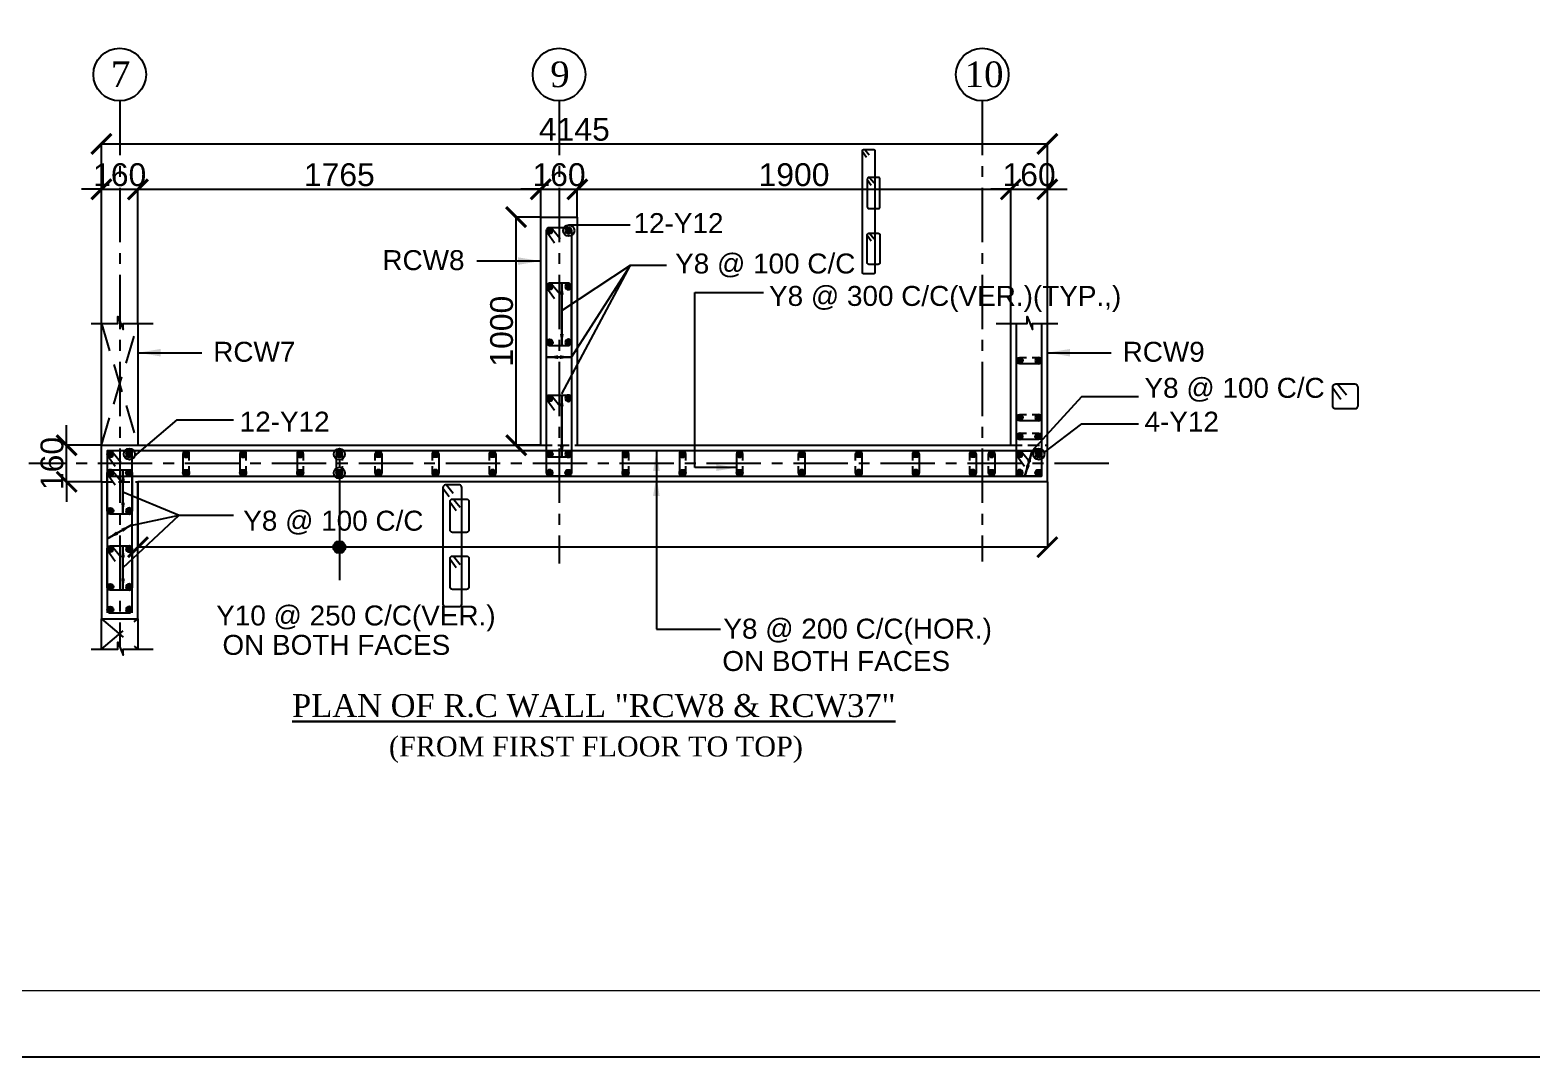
# Model space of a CAD drawing. Header units: inches. Extents: x 200139 to 352388, y -289304 to -188971.
# Drawn here: x 254036 to 280362, y -289304 to -271302 of the extents above; entities that cross this region are included whole.
import ezdxf
from ezdxf.enums import TextEntityAlignment as Align

# ---------------------------------------------------------------- set-up
doc = ezdxf.new("R2010")
doc.units = ezdxf.units.IN
doc.header["$MEASUREMENT"] = 0
doc.linetypes.add('CENTER', pattern=[50.8, 31.75, -6.35, 6.35, -6.35])
doc.linetypes.add('Hidden', pattern=[3, 2, -1])
for name, color, linetype in [('1', 8, 'Continuous'), ('160 WALL OPEING', 1, 'Continuous'), ('5', 2, 'Continuous'), ('ARROW', 5, 'Continuous'), ('DIM', 251, 'Continuous'), ('GIRD CIR', 1, 'Continuous'), ('GIRD TEXT', 4, 'Continuous'), ('GRID', 8, 'CENTER'), ('LINKS', 3, 'Continuous'), ('OPENING', 1, 'Continuous'), ('SHEAR WALL', 6, 'Continuous'), ('STRRIUPS', 6, 'Continuous'), ('Ttxt', 3, 'Continuous')]:
    doc.layers.add(name, color=color, linetype=linetype)
for name, color, linetype, lineweight in [('JKEC COLHAT', 2, 'Continuous', 20), ('Tex', 3, 'Continuous', 13), ('text', 4, 'Continuous', 30)]:
    doc.layers.add(name, color=color, linetype=linetype, lineweight=lineweight)
doc.styles.add('Arial', font='arial.ttf', dxfattribs={"height": 400})
doc.styles.add('T200', font='sanss___.ttf', dxfattribs={"height": 250})
doc.styles.add('T400', font='romantic.ttf')
doc.dimstyles.new('SCALE-25', dxfattribs={"dimtxt": 400, "dimasz": 350, "dimexe": 0, "dimexo": 0, "dimgap": 50, "dimtad": 1, "dimdec": 0, "dimlfac": 0.25, "dimzin": 0, "dimdsep": 46, "dimtxsty": 'Arial', "dimblk": 'ARCHTICK', "dimcen": 0, "dimclrd": 5, "dimclre": 8, "dimclrt": 1, "dimadec": 0, "dimazin": 0, "dimtfac": 1, "dimtdec": 0, "dimtix": 1, "dimtmove": 2, "dimatfit": 3, "dimfxl": 0, "dimtolj": 1, "dimtzin": 0, "dimlwd": -1, "dimarcsym": 0})
doc.dimstyles.new('T200', dxfattribs={"dimtxt": 300, "dimasz": 150, "dimexe": 0, "dimexo": 0, "dimgap": 5, "dimtad": 1, "dimdec": 0, "dimrnd": 5, "dimzin": 0, "dimdsep": 46, "dimtxsty": 'T200', "dimblk": 'ARCHTICK', "dimcen": 300, "dimclrd": 5, "dimclre": 252, "dimclrt": 1, "dimadec": 0, "dimazin": 0, "dimtfac": 50, "dimtdec": 0, "dimtofl": 0, "dimtmove": 2, "dimatfit": 3, "dimfxl": 1, "dimtolj": 1, "dimtzin": 0, "dimarcsym": 2})

# ---------------------------------------------------------------- blocks, each defined once
blk = doc.blocks.new('R1')
at = {"layer": '5'}
h = blk.add_hatch(color=256, dxfattribs=at)
edge = h.paths.add_edge_path()
edge.add_arc((0, 0), 69.6, 0, 360)
at = {"layer": '5', "color": 6}
blk.add_circle((0, 0), 69.6, dxfattribs=at)
blk = doc.blocks.new('A$C2AA016E5')
at = {"layer": 'STRRIUPS', "ltscale": 0.2}
for p, q in [((0, 0), (158, -194)), ((-81, -72), (61, -268)), ((168, -329), (324, -520)), ((85, -399), (227, -595)), ((85, -1734), (227, -1930)), ((166, -1662), (324, -1856))]:
    blk.add_line(p, q, dxfattribs=at)
for points in [[(-26, -2840), (304, -2840, 0.414214), (359, -2785), (359, -55, 0.414214), (304, 0), (-26, 0, 0.414214), (-81, -55), (-81, -2785, 0.414214)], [(140, -329), (470, -329, -0.414214), (525, -384), (525, -1052, -0.414214), (470, -1107), (140, -1107, -0.414214), (85, -1052), (85, -384, -0.414214)], [(140, -1662), (470, -1662, -0.414214), (525, -1717), (525, -2385, -0.414214), (470, -2440), (140, -2440, -0.414214), (85, -2385), (85, -1717, -0.414214)]]:
    blk.add_lwpolyline(points, format="xyb", close=True, dxfattribs=at)
blk = doc.blocks.new('_ARCHTICK')
at = {"color": 0, "linetype": 'ByBlock', "const_width": 0.15}
blk.add_lwpolyline([(-0.5, -0.5), (0.5, 0.5)], dxfattribs=at)
blk = doc.blocks.new('*D250')
at = {"layer": 'Defpoints', "color": 0}
for p in [(254677, -278581), (255287, -278581, 15), (255287, -279221, 15)]:
    blk.add_point(p, dxfattribs=at)
at = {"layer": 'DIM', "color": 5}
for p, q in [((254677, -278581), (254677, -278231)), ((254677, -279221), (254677, -278581)), ((254677, -279221), (254677, -279571))]:
    blk.add_line(p, q, dxfattribs=at)
at = {"layer": 'DIM', "color": 8, "lineweight": -2}
for p, q in [((255287, -278581), (254677, -278581)), ((255287, -279221), (254677, -279221))]:
    blk.add_line(p, q, dxfattribs=at)
at = {"layer": 'DIM', "color": 5, "xscale": 350, "yscale": 350, "zscale": 350}
for p, rotation in [((254677, -278581), 270), ((254677, -279221), 90)]:
    blk.add_blockref('_ARCHTICK', p, dxfattribs=dict(at, rotation=rotation))
at = {"layer": 'DIM', "color": 1, "insert": (254422, -278901), "char_height": 400, "attachment_point": 5, "rotation": 90, "style": 'Arial'}
blk.add_mtext('\\A1;160', dxfattribs=at)
blk = doc.blocks.new('ARCHTICK')
at = {"color": 0, "const_width": 0.15}
blk.add_lwpolyline([(-0.5, -0.5), (0.5, 0.5)], dxfattribs=at)
blk = doc.blocks.new('*D251')
at = {"layer": 'Defpoints', "color": 0}
for p in [(255927, -274094), (255287, -276448, 15), (255927, -276448, 15)]:
    blk.add_point(p, dxfattribs=at)
at = {"layer": 'DIM', "color": 5}
for p, q in [((255287, -274094), (254937, -274094)), ((255287, -274094), (255927, -274094)), ((255927, -274094), (256277, -274094))]:
    blk.add_line(p, q, dxfattribs=at)
at = {"layer": 'DIM', "color": 8, "lineweight": -2}
for p, q in [((255287, -276448), (255287, -274094)), ((255927, -276448), (255927, -274094))]:
    blk.add_line(p, q, dxfattribs=at)
at = {"layer": 'DIM', "color": 5, "xscale": 350, "yscale": 350, "zscale": 350}
blk.add_blockref('_ARCHTICK', (255287, -274094), dxfattribs=at)
at = {"layer": 'DIM', "color": 5, "xscale": 350, "yscale": 350, "zscale": 350, "rotation": 180}
blk.add_blockref('_ARCHTICK', (255927, -274094), dxfattribs=at)
at = {"layer": 'DIM', "color": 1, "insert": (255607, -273840), "char_height": 400, "attachment_point": 5, "style": 'Arial'}
blk.add_mtext('\\A1;160', dxfattribs=at)
blk = doc.blocks.new('*D252')
at = {"layer": 'Defpoints', "color": 0}
for p in [(262988, -274094), (262988, -274581, 15), (255927, -276448, 15)]:
    blk.add_point(p, dxfattribs=at)
at = {"layer": 'DIM', "color": 8, "lineweight": -2}
for p, q in [((255927, -276448), (255927, -274094)), ((262988, -274581), (262988, -274094))]:
    blk.add_line(p, q, dxfattribs=at)
at = {"layer": 'DIM', "color": 5}
blk.add_line((255927, -274094), (262988, -274094), dxfattribs=at)
at = {"layer": 'DIM', "color": 5, "xscale": 350, "yscale": 350, "zscale": 350, "rotation": 180}
blk.add_blockref('_ARCHTICK', (255927, -274094), dxfattribs=at)
at = {"layer": 'DIM', "color": 5, "xscale": 350, "yscale": 350, "zscale": 350}
blk.add_blockref('_ARCHTICK', (262988, -274094), dxfattribs=at)
at = {"layer": 'DIM', "color": 1, "insert": (259457, -273840), "char_height": 400, "attachment_point": 5, "style": 'Arial'}
blk.add_mtext('\\A1;1765', dxfattribs=at)
blk = doc.blocks.new('*D253')
at = {"layer": 'Defpoints', "color": 0}
for p in [(263628, -274094), (262988, -274581, 15), (263628, -274581, 15)]:
    blk.add_point(p, dxfattribs=at)
at = {"layer": 'DIM', "color": 5}
for p, q in [((262988, -274094), (262638, -274094)), ((262988, -274094), (263628, -274094)), ((263628, -274094), (263978, -274094))]:
    blk.add_line(p, q, dxfattribs=at)
at = {"layer": 'DIM', "color": 8, "lineweight": -2}
for p, q in [((262988, -274581), (262988, -274094)), ((263628, -274581), (263628, -274094))]:
    blk.add_line(p, q, dxfattribs=at)
at = {"layer": 'DIM', "color": 5, "xscale": 350, "yscale": 350, "zscale": 350}
blk.add_blockref('_ARCHTICK', (262988, -274094), dxfattribs=at)
at = {"layer": 'DIM', "color": 5, "xscale": 350, "yscale": 350, "zscale": 350, "rotation": 180}
blk.add_blockref('_ARCHTICK', (263628, -274094), dxfattribs=at)
at = {"layer": 'DIM', "color": 1, "insert": (263308, -273840), "char_height": 400, "attachment_point": 5, "style": 'Arial'}
blk.add_mtext('\\A1;160', dxfattribs=at)
blk = doc.blocks.new('*D254')
at = {"layer": 'Defpoints', "color": 0}
for p in [(271227, -274094), (263628, -274581, 15), (271227, -276448, 15)]:
    blk.add_point(p, dxfattribs=at)
at = {"layer": 'DIM', "color": 8, "lineweight": -2}
for p, q in [((263628, -274581), (263628, -274094)), ((271227, -276448), (271227, -274094))]:
    blk.add_line(p, q, dxfattribs=at)
at = {"layer": 'DIM', "color": 5}
blk.add_line((263628, -274094), (271227, -274094), dxfattribs=at)
at = {"layer": 'DIM', "color": 5, "xscale": 350, "yscale": 350, "zscale": 350, "rotation": 180}
blk.add_blockref('_ARCHTICK', (263628, -274094), dxfattribs=at)
at = {"layer": 'DIM', "color": 5, "xscale": 350, "yscale": 350, "zscale": 350}
blk.add_blockref('_ARCHTICK', (271227, -274094), dxfattribs=at)
at = {"layer": 'DIM', "color": 1, "insert": (267427, -273840), "char_height": 400, "attachment_point": 5, "style": 'Arial'}
blk.add_mtext('\\A1;1900', dxfattribs=at)
blk = doc.blocks.new('*D255')
at = {"layer": 'Defpoints', "color": 0}
for p in [(271867, -274094), (271227, -276448, 15), (271867, -276448, 15)]:
    blk.add_point(p, dxfattribs=at)
at = {"layer": 'DIM', "color": 5}
for p, q in [((271227, -274094), (270877, -274094)), ((271227, -274094), (271867, -274094)), ((271867, -274094), (272217, -274094))]:
    blk.add_line(p, q, dxfattribs=at)
at = {"layer": 'DIM', "color": 8, "lineweight": -2}
for p, q in [((271227, -276448), (271227, -274094)), ((271867, -276448), (271867, -274094))]:
    blk.add_line(p, q, dxfattribs=at)
at = {"layer": 'DIM', "color": 5, "xscale": 350, "yscale": 350, "zscale": 350}
blk.add_blockref('_ARCHTICK', (271227, -274094), dxfattribs=at)
at = {"layer": 'DIM', "color": 5, "xscale": 350, "yscale": 350, "zscale": 350, "rotation": 180}
blk.add_blockref('_ARCHTICK', (271867, -274094), dxfattribs=at)
at = {"layer": 'DIM', "color": 1, "insert": (271547, -273840), "char_height": 400, "attachment_point": 5, "style": 'Arial'}
blk.add_mtext('\\A1;160', dxfattribs=at)
blk = doc.blocks.new('*D256')
at = {"layer": 'Defpoints', "color": 0}
for p in [(271867, -273298), (255287, -276448), (271867, -276448)]:
    blk.add_point(p, dxfattribs=at)
at = {"layer": 'DIM', "color": 8, "lineweight": -2}
for p, q in [((255287, -276448), (255287, -273298)), ((271867, -276448), (271867, -273298))]:
    blk.add_line(p, q, dxfattribs=at)
at = {"layer": 'DIM', "color": 5}
blk.add_line((255287, -273298), (271867, -273298), dxfattribs=at)
at = {"layer": 'DIM', "color": 5, "xscale": 350, "yscale": 350, "zscale": 350, "rotation": 180}
blk.add_blockref('_ARCHTICK', (255287, -273298), dxfattribs=at)
at = {"layer": 'DIM', "color": 5, "xscale": 350, "yscale": 350, "zscale": 350}
blk.add_blockref('_ARCHTICK', (271867, -273298), dxfattribs=at)
at = {"layer": 'DIM', "color": 1, "insert": (263577, -273044), "char_height": 400, "attachment_point": 5, "style": 'Arial'}
blk.add_mtext('\\A1;4145', dxfattribs=at)
blk = doc.blocks.new('*D257')
at = {"layer": 'Defpoints', "color": 0}
for p in [(255927, -279221, 1), (271867, -279221, 1), (255927, -280368)]:
    blk.add_point(p, dxfattribs=at)
at = {"layer": 'DIM', "color": 8, "lineweight": -2}
for p, q in [((255927, -279221), (255927, -280368)), ((271867, -279221), (271867, -280368))]:
    blk.add_line(p, q, dxfattribs=at)
at = {"layer": 'DIM', "color": 5}
blk.add_line((271867, -280368), (255927, -280368), dxfattribs=at)
at = {"layer": 'DIM', "color": 5, "xscale": 350, "yscale": 350, "zscale": 350, "rotation": 180}
blk.add_blockref('_ARCHTICK', (255927, -280368), dxfattribs=at)
at = {"layer": 'DIM', "color": 5, "xscale": 350, "yscale": 350, "zscale": 350}
blk.add_blockref('_ARCHTICK', (271867, -280368), dxfattribs=at)
blk = doc.blocks.new('*D258')
at = {"layer": 'Defpoints', "color": 0}
for p in [(262557, -274581), (262988, -274581, 15), (262988, -278581, 15)]:
    blk.add_point(p, dxfattribs=at)
at = {"layer": 'DIM', "color": 8, "lineweight": -2}
for p, q in [((262988, -274581), (262557, -274581)), ((262988, -278581), (262557, -278581))]:
    blk.add_line(p, q, dxfattribs=at)
at = {"layer": 'DIM', "color": 5}
blk.add_line((262557, -278581), (262557, -274581), dxfattribs=at)
at = {"layer": 'DIM', "color": 5, "xscale": 350, "yscale": 350, "zscale": 350}
for p, rotation in [((262557, -274581), 90), ((262557, -278581), 270)]:
    blk.add_blockref('_ARCHTICK', p, dxfattribs=dict(at, rotation=rotation))
at = {"layer": 'DIM', "color": 1, "insert": (262303, -276581), "char_height": 400, "attachment_point": 5, "rotation": 90, "style": 'Arial'}
blk.add_mtext('\\A1;1000', dxfattribs=at)
blk = doc.blocks.new('A$C5954416E')
at = {"layer": 'STRRIUPS', "ltscale": 0.2}
for p, q in [((26, 0), (184, -194)), ((-55, -72), (87, -268)), ((115, -1052), (256, -1248)), ((195, -980), (354, -1174)), ((115, -3010), (256, -3207)), ((197, -2940), (354, -3132))]:
    blk.add_line(p, q, dxfattribs=at)
for points in [[(0, 0), (330, 0, -0.414214), (385, -55), (385, -4305, -0.414214), (330, -4360), (0, -4360, -0.414214), (-55, -4305), (-55, -55, -0.414214)], [(170, -2071), (500, -2071, 0.414214), (555, -2016), (555, -1035, 0.414214), (500, -980), (170, -980, 0.414214), (115, -1035), (115, -2016, 0.414214)], [(170, -2940), (500, -2940, -0.414214), (555, -2995), (555, -3976, -0.414214), (500, -4031), (170, -4031, -0.414214), (115, -3976), (115, -2995, -0.414214)]]:
    blk.add_lwpolyline(points, format="xyb", close=True, dxfattribs=at)
blk = doc.blocks.new('A$C5C0C2414')
at = {"layer": 'STRRIUPS', "ltscale": 0.2}
for p, q in [((0, 0), (158, -194)), ((-81, -72), (61, -268))]:
    blk.add_line(p, q, dxfattribs=at)
blk.add_lwpolyline([(304, -440), (-26, -440, -0.414214), (-81, -385), (-81, -55, -0.414214), (-26, 0), (304, 0, -0.414214), (359, -55), (359, -385, -0.414214)], format="xyb", close=True, dxfattribs=at)

msp = doc.modelspace()

# ---------------------------------------------------------------- hatches: boundary and pattern name
at = {"layer": 'ARROW'}
h = msp.add_hatch(color=256, dxfattribs=at)
edge = h.paths.add_edge_path()
edge.add_arc((259457.3, -280368.1), 106, 0, 360)

# ---------------------------------------------------------------- linework, layer by layer
at = {"layer": '1', "linetype": 'Hidden', "ltscale": 100}
for p, q in [((262987.7, -278581, 14.7), (263627.7, -278581, 14.7)), ((271226.9, -278581, 14.7), (271866.9, -278581, 14.7)), ((255286.9, -279221, 14.7), (255926.9, -279221, 14.7))]:
    msp.add_line(p, q, dxfattribs=at)
at = {"layer": '1', "elevation": 44.2}
for points in [[(255109.7, -276447.8), (255572.2, -276447.8), (255572.2, -276323.5), (255665.8, -276553.5), (255665.8, -276447.8), (256191.5, -276447.8)], [(270969.7, -276447.8), (271512.2, -276447.8), (271512.2, -276323.5), (271605.8, -276553.5), (271605.8, -276447.8), (272051.5, -276447.8)], [(255109.7, -282157.3), (255572.2, -282157.3), (255572.2, -282033), (255665.8, -282263), (255665.8, -282157.3), (256191.5, -282157.3)]]:
    msp.add_lwpolyline(points, dxfattribs=at)
at = {"layer": '160 WALL OPEING', "linetype": 'Hidden', "ltscale": 250}
for p, q in [((255286.9, -278581, 14.7), (255928.6, -276447.8, 44.2)), ((255286.9, -276447.8), (255926.9, -278581, 14.7)), ((255286.9, -282157.3, 14.7), (255926.9, -281621, 14.7)), ((255286.9, -281621, 14.7), (255926.9, -282157.3, 14.7))]:
    msp.add_line(p, q, dxfattribs=at)
at = {"layer": '5'}
for points, elevation in [([(271766.9, -276447.8), (271766.9, -279121), (271326.9, -279121), (271326.9, -276447.8)], 29.5), ([(271766.9, -278681), (255386.9, -278681), (255386.9, -279121), (271766.9, -279121)], 14.7), ([(255386.9, -278681), (255386.9, -281521)], 14.7), ([(255826.9, -281521), (255826.9, -278681)], 14.7)]:
    msp.add_lwpolyline(points, dxfattribs=dict(at, elevation=elevation))
at = {"layer": 'ARROW'}
for p, q in [((263477.7, -274718.2, 14.8), (264554.1, -274718.2, 14.8)), ((259457.3, -278835.9, 14.8), (259457.3, -278966.8, 14.8)), ((259457.3, -279163.8, 14.8), (259457.3, -280943.8, 14.8)), ((255664.7, -279398.7, 14.7), (256647.3, -279808.9, 14.8)), ((255664.7, -280732, 14.7), (256647.3, -279808.9, 14.8))]:
    msp.add_line(p, q, dxfattribs=at)
at = {"layer": 'ARROW', "linetype": 'Continuous'}
msp.add_line((265690, -275901.6, 132.6), (266891.8, -275901.6, 132.6), dxfattribs=at)
at = {"layer": 'ARROW'}
for points, elevation in [([(263357.1, -276220), (264563.1, -275426.3)], 14.7), ([(263357.1, -277681), (264563.1, -275426.3)], 14.7), ([(263527.7, -277036.2), (264563.1, -275426.3), (265192.6, -275426.3)], 14.7), ([(271599.1, -278681), (272472.5, -277728.3), (273462.7, -277728.3)], 29.5), ([(255869.2, -278770.9), (256612.5, -278133.2), (257602.7, -278133.2)], 14.8), ([(271811.2, -278708.5), (272472.5, -278204.6), (273462.7, -278204.6)], 29.5), ([(255804, -279985.1), (256647.3, -279808.9), (257602, -279808.9)], 14.8)]:
    msp.add_lwpolyline(points, dxfattribs=dict(at, elevation=elevation))
for centre, radius in [((263477.7, -274816.7, 14.8), 98.5), ((255776.9, -278736.7, 14.8), 98.5), ((259457.3, -278737.3, 14.8), 98.5), ((271716.9, -278736.7, 29.5), 98.5), ((259457.3, -279065.3, 14.8), 98.5), ((259457.3, -280368.1, 28.3), 106)]:
    msp.add_circle(centre, radius, dxfattribs=at)
at = {"layer": 'Defpoints', "ltscale": 0.2}
msp.add_lwpolyline([(200138.9, -289303.9), (342472.3, -289303.9), (342472.3, -188970.6), (200138.9, -188970.6)], close=True, dxfattribs=at)
at = {"layer": 'GIRD CIR'}
for centre in [(255606.9, -272082.1, 14.7), (263307.7, -272082.1, 14.7), (270726.9, -272082.1, 14.7)]:
    msp.add_circle(centre, 461.7, dxfattribs=at)
at = {"layer": 'GRID', "ltscale": 30}
for p, q in [((255606.9, -272543.8, 14.7), (255606.9, -282118.1, 14.7)), ((263307.7, -272543.8, 14.7), (263307.7, -280655.3, 14.7)), ((270726.9, -272543.8, 14.7), (270726.9, -280616.1, 14.7)), ((272942.6, -278901, 14.7), (254012.6, -278901, 14.7))]:
    msp.add_line(p, q, dxfattribs=at)
at = {"layer": 'JKEC COLHAT', "ltscale": 0.2}
msp.add_lwpolyline([(201305.6, -288137.2), (341305.6, -288137.2), (341305.6, -190137.2), (201305.6, -190137.2)], close=True, dxfattribs=at)
at = {"layer": 'LINKS'}
for points, elevation in [([(271598.5, -277041), (271711.2, -277041, -1), (271711.2, -277152.4), (271382.6, -277152.4, -1), (271382.6, -277041), (271502.1, -277041)], 29.5), ([(271598.5, -278041), (271711.2, -278041, -1), (271711.2, -278152.4), (271382.5, -278152.4, -1), (271382.5, -278041), (271502.1, -278041)], 29.5), ([(271598.5, -278369.6), (271711.2, -278369.6, -1), (271711.2, -278481), (271382.5, -278481, -1), (271382.5, -278369.6), (271502.1, -278369.6)], 29.5), ([(256826.9, -278849.4), (256826.9, -278736.7, 1), (256715.5, -278736.7), (256715.5, -279065.3, 1), (256826.9, -279065.3), (256826.9, -278945.8)], 14.8), ([(257826.9, -278849.4), (257826.9, -278736.7, 1), (257715.5, -278736.7), (257715.5, -279065.3, 1), (257826.9, -279065.3), (257826.9, -278945.8)], 14.8), ([(258826.9, -278849.4), (258826.9, -278736.7, 1), (258715.5, -278736.7), (258715.5, -279065.3, 1), (258826.9, -279065.3), (258826.9, -278945.8)], 14.8), ([(259513, -278849.4), (259513, -278736.7, 1), (259401.6, -278736.7), (259401.6, -279065.3, 1), (259513, -279065.3), (259513, -278945.8)], 14.8), ([(260087.7, -278849.4), (260087.7, -278736.7, -1), (260199.1, -278736.7), (260199.1, -279065.3, -1), (260087.7, -279065.3), (260087.7, -278945.8)], 14.8), ([(261087.7, -278849.4), (261087.7, -278736.7, -1), (261199.1, -278736.7), (261199.1, -279065.3, -1), (261087.7, -279065.3), (261087.7, -278945.8)], 14.8), ([(262087.7, -278849.4), (262087.7, -278736.7, -1), (262199.1, -278736.7), (262199.1, -279065.3, -1), (262087.7, -279065.3), (262087.7, -278945.8)], 14.8), ([(264529.1, -278849.3), (264529.1, -278736.7, 1), (264417.7, -278736.7), (264417.7, -279065.3, 1), (264529.1, -279065.3), (264529.1, -278945.8)], 14.7), ([(265529.1, -278849.3), (265529.1, -278736.7, 1), (265417.7, -278736.7), (265417.7, -279065.3, 1), (265529.1, -279065.3), (265529.1, -278945.8)], 14.7), ([(266529.1, -278849.3), (266529.1, -278736.7, 1), (266417.7, -278736.7), (266417.7, -279065.3, 1), (266529.1, -279065.3), (266529.1, -278945.8)], 14.7), ([(267506.9, -278849.4), (267506.9, -278736.7, -1), (267618.3, -278736.7), (267618.3, -279065.3, -1), (267506.9, -279065.3), (267506.9, -278945.8)], 29.5), ([(268506.9, -278849.4), (268506.9, -278736.7, -1), (268618.3, -278736.7), (268618.3, -279065.3, -1), (268506.9, -279065.3), (268506.9, -278945.8)], 29.5), ([(269506.9, -278849.4), (269506.9, -278736.7, -1), (269618.3, -278736.7), (269618.3, -279065.3, -1), (269506.9, -279065.3), (269506.9, -278945.8)], 29.5), ([(270506.9, -278849.4), (270506.9, -278736.7, -1), (270618.2, -278736.7), (270618.2, -279065.3, -1), (270506.9, -279065.3), (270506.9, -278945.8)], 29.5), ([(270835.5, -278849.4), (270835.5, -278736.7, -1), (270946.9, -278736.7), (270946.9, -279065.3, -1), (270835.5, -279065.3), (270835.5, -278945.8)], 29.5)]:
    msp.add_lwpolyline(points, format="xyb", dxfattribs=dict(at, elevation=elevation))
at = {"layer": 'OPENING', "color": 1, "elevation": 14.7}
for points in [[(255286.9, -278581), (255286.9, -276447.8)], [(255926.9, -276447.8), (255926.9, -278581)], [(255286.9, -282157.3), (255286.9, -281621), (255926.9, -281621), (255926.9, -282157.3)]]:
    msp.add_lwpolyline(points, dxfattribs=at)
at = {"layer": 'SHEAR WALL', "color": 4, "elevation": 14.7}
for points in [[(262987.7, -278581), (262987.7, -274581), (263627.7, -274581), (263627.7, -278581)], [(271226.9, -278581), (271226.9, -276447.8)], [(271866.9, -276447.8), (271866.9, -279221)], [(255286.9, -279221), (255286.9, -278581)], [(255286.9, -278581), (262987.7, -278581)], [(263627.7, -278581), (271226.9, -278581)], [(255286.9, -279221), (255286.9, -281621), (255926.9, -281621), (255926.9, -279221)], [(271866.9, -279221), (255926.9, -279221)]]:
    msp.add_lwpolyline(points, dxfattribs=at)
at = {"layer": 'STRRIUPS', "ltscale": 0.2}
for p, q in [((263193.6, -274791.9, 14.7), (263326.7, -274954.7, 14.7)), ((263104.8, -274856.5, 14.7), (263229.5, -275029.4, 14.7)), ((263104.8, -275836.5, 14.7), (263229.5, -276009.4, 14.7)), ((263193.6, -275771.9, 14.7), (263326.7, -275934.7, 14.7)), ((263193.6, -277730.1, 14.7), (263326.7, -277892.9, 14.7)), ((263104.8, -277794.6, 14.7), (263229.5, -277967.6, 14.7)), ((255403.9, -278776.5, 14.7), (255528.6, -278949.4, 14.7)), ((255492.7, -278711.9, 14.7), (255625.8, -278874.7, 14.7)), ((271343.9, -278776.5, 29.5), (271468.6, -278949.4, 29.5)), ((271432.7, -278711.9, 29.5), (271565.8, -278874.7, 29.5)), ((255492.7, -279038.7, 14.7), (255625.8, -279201.5, 14.7)), ((255403.9, -279103.3, 14.7), (255528.6, -279276.2, 14.7)), ((255403.9, -280438.4, 14.7), (255528.6, -280611.4, 14.7)), ((255492.7, -280373.9, 14.7), (255625.8, -280536.7, 14.7))]:
    msp.add_line(p, q, dxfattribs=at)
for points, elevation in [([(263142.7, -274761), (263472.7, -274761, -0.4142136), (263527.7, -274816), (263527.7, -279066, -0.4142136), (263472.7, -279121), (263142.7, -279121, -0.4142136), (263087.7, -279066), (263087.7, -274816, -0.4142136)], 14.7), ([(263142.7, -276832.4), (263472.7, -276832.4, 0.4142136), (263527.7, -276777.4), (263527.7, -275796, 0.4142136), (263472.7, -275741), (263142.7, -275741, 0.4142136), (263087.7, -275796), (263087.7, -276777.4, 0.4142136)], 14.7), ([(263142.7, -277701), (263472.7, -277701, -0.4142136), (263527.7, -277756), (263527.7, -278737.4, -0.4142136), (263472.7, -278792.4), (263142.7, -278792.4, -0.4142136), (263087.7, -278737.4), (263087.7, -277756, -0.4142136)], 14.7), ([(255441.9, -281521), (255771.9, -281521, 0.4142136), (255826.9, -281466), (255826.9, -278736, 0.4142136), (255771.9, -278681), (255441.9, -278681, 0.4142136), (255386.9, -278736), (255386.9, -281466, 0.4142136)], 14.7), ([(271711.9, -279121), (271381.9, -279121, -0.4142136), (271326.9, -279066), (271326.9, -278736, -0.4142136), (271381.9, -278681), (271711.9, -278681, -0.4142136), (271766.9, -278736), (271766.9, -279066, -0.4142136)], 29.5), ([(255441.9, -279009.6), (255771.9, -279009.6, -0.4142136), (255826.9, -279064.6), (255826.9, -279732.7, -0.4142136), (255771.9, -279787.7), (255441.9, -279787.7, -0.4142136), (255386.9, -279732.7), (255386.9, -279064.6, -0.4142136)], 14.7), ([(255441.9, -280343), (255771.9, -280343, -0.4142136), (255826.9, -280398), (255826.9, -281066, -0.4142136), (255771.9, -281121), (255441.9, -281121, -0.4142136), (255386.9, -281066), (255386.9, -280398, -0.4142136)], 14.7)]:
    msp.add_lwpolyline(points, format="xyb", close=True, dxfattribs=dict(at, elevation=elevation))

# ---------------------------------------------------------------- block references
at = {"layer": '5', "yscale": 0.8000000000465661, "zscale": 0.8000000000465661}
for p, xscale, rotation in [((263143.4, -274816.7, 14.7), 0.8000000000465661, 90.00000000000001), ((263472.1, -274816.7, 14.7), -0.8000000000465661, 270), ((263143.4, -275796.7, 14.7), 0.8000000000465661, 90.00000000000001), ((263472.1, -275796.7, 14.7), -0.8000000000465661, 270), ((263143.4, -276776.7, 14.7), 0.8000000000465661, 90.00000000000001), ((263472.1, -276776.7, 14.7), -0.8000000000465661, 270), ((271382.5, -277096.7, 29.5), 0.8000000000465661, 90.00000000000001), ((271711.2, -277096.7, 29.5), -0.8000000000465661, 270), ((263143.4, -277756.7, 14.7), 0.8000000000465661, 90.00000000000001), ((263472.1, -277756.7, 14.7), -0.8000000000465661, 270), ((271382.5, -278096.7, 29.5), 0.8000000000465661, 90.00000000000001), ((271711.2, -278096.7, 29.5), -0.8000000000465661, 270), ((271382.5, -278425.3, 29.5), -0.8000000000465661, 90), ((271711.2, -278425.3, 29.5), 0.8000000000465661, 270), ((255442.5, -278736.7, 14.7), 0.8000000000465661, 90.00000000000001), ((255771.2, -278736.7, 14.7), -0.8000000000465661, 270), ((256771.2, -278736.7, 14.8), -0.8000000000465661, 270), ((257771.2, -278736.7, 14.8), -0.8000000000465661, 270), ((258771.2, -278736.7, 14.8), -0.8000000000465661, 270), ((259457.3, -278736.7, 14.8), -0.8000000000465661, 270), ((260143.4, -278736.7, 14.8), 0.8000000000465661, 90.00000000000001), ((261143.4, -278736.7, 14.8), 0.8000000000465661, 90.00000000000001), ((262143.4, -278736.7, 14.8), 0.8000000000465661, 90.00000000000001), ((263143.4, -278736.7, 14.7), 0.8000000000465661, 90.00000000000001), ((263472.1, -278736.7, 14.7), -0.8000000000465661, 270), ((264473.4, -278736.7, 14.7), -0.8000000000465661, 270), ((265473.4, -278736.7, 14.7), -0.8000000000465661, 270), ((266473.4, -278736.7, 14.7), -0.8000000000465661, 270), ((267562.6, -278736.7, 29.5), 0.8000000000465661, 90.00000000000001), ((268562.6, -278736.7, 29.5), 0.8000000000465661, 90.00000000000001), ((269562.6, -278736.7, 29.5), 0.8000000000465661, 90.00000000000001), ((270562.5, -278736.7, 29.5), 0.8000000000465661, 90.00000000000001), ((270891.2, -278736.7, 29.5), -0.8000000000465661, 270), ((271382.5, -278736.7, 29.5), 0.8000000000465661, 90.00000000000001), ((271711.2, -278736.7, 29.5), -0.8000000000465661, 270), ((255442.5, -279065.3, 14.7), -0.8000000000465661, 90), ((255771.2, -279065.3, 14.7), 0.8000000000465661, 270), ((256771.2, -279065.3, 14.8), 0.8000000000465661, 270), ((257771.2, -279065.3, 14.8), 0.8000000000465661, 270), ((258771.2, -279065.3, 14.8), 0.8000000000465661, 270), ((259457.3, -279065.3, 14.8), 0.8000000000465661, 270), ((260143.4, -279065.3, 14.8), -0.8000000000465661, 90), ((261143.4, -279065.3, 14.8), -0.8000000000465661, 90), ((262143.4, -279065.3, 14.8), -0.8000000000465661, 90), ((263143.4, -279065.3, 14.7), -0.8000000000465661, 90), ((263472.1, -279065.3, 14.7), 0.8000000000465661, 270), ((264473.4, -279065.3, 14.7), 0.8000000000465661, 270), ((265473.4, -279065.3, 14.7), 0.8000000000465661, 270), ((266473.4, -279065.3, 14.7), 0.8000000000465661, 270), ((267562.6, -279065.3, 29.5), -0.8000000000465661, 90), ((268562.6, -279065.3, 29.5), -0.8000000000465661, 90), ((269562.6, -279065.3, 29.5), -0.8000000000465661, 90), ((270562.5, -279065.3, 29.5), -0.8000000000465661, 90), ((270891.2, -279065.3, 29.5), 0.8000000000465661, 270), ((271382.5, -279065.3, 29.5), -0.8000000000465661, 90), ((271711.2, -279065.3, 29.5), 0.8000000000465661, 270), ((255442.5, -279732, 14.7), 0.8000000000465661, 90.00000000000001), ((255771.2, -279732, 14.7), -0.8000000000465661, 270), ((255442.5, -280398.7, 14.7), 0.8000000000465661, 90.00000000000001), ((255771.2, -280398.7, 14.7), -0.8000000000465661, 270), ((255442.5, -281065.3, 14.7), 0.8000000000465661, 90.00000000000001), ((255771.2, -281065.3, 14.7), -0.8000000000465661, 270), ((255442.5, -281465.3, 14.7), 0.8000000000465661, 90.00000000000001), ((255771.2, -281465.3, 14.7), -0.8000000000465661, 270)]:
    msp.add_blockref('R1', p, dxfattribs=dict(at, xscale=xscale, rotation=rotation))
at = {"layer": 'STRRIUPS', "color": 1}
for name, p, xscale, yscale, zscale in [('A$C5954416E', (268652.9, -273395.3), 0.5, 0.5, 0.5), ('A$C2AA016E5', (261334.8, -279277.3, 14.7), 0.75, 0.75, 0.75)]:
    msp.add_blockref(name, p, dxfattribs=dict(at, xscale=xscale, yscale=yscale, zscale=zscale))
at = {"layer": 'STRRIUPS'}
msp.add_blockref('A$C5C0C2414', (276950.6, -277504.8), dxfattribs=at)

# ---------------------------------------------------------------- texts
at = {"layer": 'GIRD TEXT', "ltscale": 7, "style": 'T400'}
for s, p in [('7', (255453.1, -272302.9)), ('9', (263154, -272302.9)), ('10', (270418.6, -272302.9))]:
    msp.add_text(s, height=450, dxfattribs=at).set_placement(p)
at = {"layer": 'Tex', "style": 'Arial'}
for s, p in [('RCW8', (260212.1, -275510.8)), ('RCW7', (257246.6, -277117.3)), ('RCW9', (273186.6, -277117.3))]:
    msp.add_text(s, height=350, dxfattribs=at).set_placement(p)
at = {"layer": 'text', "color": 4, "style": 'T400'}
msp.add_text('%%UPLAN OF R.C WALL "RCW8 & RCW37"', height=400, dxfattribs=at).set_placement((263917.8, -283463.8), align=Align.BOTTOM_CENTER)
at = {"layer": 'text', "color": 6, "style": 'T400'}
msp.add_text('(FROM FIRST FLOOR TO TOP)', height=350, dxfattribs=at).set_placement((263954.7, -284141.4), align=Align.BOTTOM_CENTER)
at = {"layer": 'Ttxt', "color": 4, "style": 'Arial'}
for s, p in [('12-Y12', (264614.1, -274861.3)), ('Y8 @ 100 C/C', (265343.1, -275569.8)), ('Y8 @ 300 C/C(VER.)(TYP.,)', (266988.7, -276137.8)), ('Y8 @ 100 C/C', (273569.9, -277749.4)), ('12-Y12', (257709.9, -278342.3)), ('4-Y12', (273569.9, -278342.3)), ('Y8 @ 100 C/C', (257772.6, -280078.1)), ('Y10 @ 250 C/C(VER.)', (257298.6, -281739.8)), ('Y8 @ 200 C/C(HOR.)', (266188.4, -281970.8))]:
    msp.add_text(s, height=350, dxfattribs=at).set_placement(p)
at = {"layer": 'Ttxt', "color": 6, "style": 'Arial'}
for p in [(257408.4, -282254.6), (266170.3, -282538)]:
    msp.add_text('ON BOTH FACES', height=350, dxfattribs=at).set_placement(p)

# ---------------------------------------------------------------- dimensions: what is measured, and where the dimension line sits
at = {"layer": 'DIM', "color": 1}
for base, p1, p2, picture, middle in [((271866.9, -273298.3), (255286.9, -276447.8), (271866.9, -276447.8), '*D256', (263576.9, -273044.1)), ((255926.9, -274093.8), (255286.9, -276447.8, 14.7), (255926.9, -276447.8, 14.7), '*D251', (255606.9, -273839.6)), ((262987.7, -274093.8), (255926.9, -276447.8, 14.7), (262987.7, -274581, 14.7), '*D252', (259457.3, -273839.6)), ((263627.7, -274093.8), (262987.7, -274581, 14.7), (263627.7, -274581, 14.7), '*D253', (263307.7, -273839.6)), ((271226.9, -274093.8), (263627.7, -274581, 14.7), (271226.9, -276447.8, 14.7), '*D254', (267427.3, -273839.6)), ((271866.9, -274093.8), (271226.9, -276447.8, 14.7), (271866.9, -276447.8, 14.7), '*D255', (271546.9, -273839.6))]:
    dim = msp.add_linear_dim(base=base, p1=p1, p2=p2, dimstyle='SCALE-25', override={"dimldrblk": 'ARCHTICK'}, dxfattribs=at)
    dim.commit()
    dim.dimension.update_dxf_attribs({"geometry": picture, "text_midpoint": middle})
for base, p1, p2, picture, middle in [((262557.1, -274581), (262987.7, -278581, 14.7), (262987.7, -274581, 14.7), '*D258', (262302.8, -276581)), ((254676.6, -278581), (255286.9, -279221, 14.7), (255286.9, -278581, 14.7), '*D250', (254422.3, -278901))]:
    dim = msp.add_linear_dim(base=base, p1=p1, p2=p2, angle=90, dimstyle='SCALE-25', override={"dimldrblk": 'ARCHTICK'}, dxfattribs=at)
    dim.commit()
    dim.dimension.update_dxf_attribs({"geometry": picture, "text_midpoint": middle})
at = {"layer": 'DIM'}
dim = msp.add_linear_dim(base=(255926.9, -280368.1, 13.8), p1=(271866.9, -279221, 14.7), p2=(255926.9, -279221, 14.7), angle=180, text=' ', dimstyle='SCALE-25', override={"dimldrblk": 'ARCHTICK'}, dxfattribs=at)
dim.commit()
dim.dimension.update_dxf_attribs({"geometry": '*D257', "text_midpoint": (263896.9, -280368.1, 13.8)})

# ---------------------------------------------------------------- leaders
at = {"layer": 'ARROW', "linetype": 'Continuous'}
for points in [[(262987.7, -275351.9, 44.2), (261867.9, -275351.9, 44.2)], [(255926.9, -276958.4, 44.2), (257046.7, -276958.4, 44.2)], [(271866.9, -276958.4, 44.2), (272986.7, -276958.4, 44.2)]]:
    msp.add_leader(points, dimstyle='SCALE-25', override={"dimasz": 400}, dxfattribs=at)
at = {"layer": 'ARROW'}
for points, override in [([(263357.1, -276832.4, 14.7), (263357.1, -275741, 14.7)], {"dimasz": 200, "dimtad": 0}), ([(263357.1, -275741, 14.7), (263357.1, -276832.4, 14.7)], {"dimasz": 200, "dimtad": 0}), ([(266417.7, -278973.4, 132.6), (265690, -278973.4, 132.6), (265690, -275901.6, 132.6)], {"dimasz": 350, "dimtad": 0}), ([(263087.7, -277036.2, 14.7), (263527.7, -277036.2, 14.7)], {"dimasz": 200, "dimtad": 0}), ([(263527.7, -277036.2, 14.7), (263087.7, -277036.2, 14.7)], {"dimasz": 200, "dimtad": 0}), ([(263357.1, -278792.4, 14.7), (263357.1, -277701, 14.7)], {"dimasz": 200, "dimtad": 0}), ([(263357.1, -277701, 14.7), (263357.1, -278792.4, 14.7)], {"dimasz": 200, "dimtad": 0}), ([(265014.7, -278681, -44.2), (265014.7, -281805.1, -44.2), (266135.9, -281805.1, -44.2)], {"dimasz": 350, "dimtad": 0}), ([(271475.4, -279121, 29.5), (271599.1, -278681, 29.5)], {"dimasz": 200, "dimtad": 0}), ([(271599.1, -278681, 29.5), (271475.4, -279121, 29.5)], {"dimasz": 200, "dimtad": 0}), ([(255664.7, -279787.7, 14.7), (255664.7, -279009.6, 14.7)], {"dimasz": 200, "dimtad": 0}), ([(255664.7, -279009.6, 14.7), (255664.7, -279787.7, 14.7)], {"dimasz": 200, "dimtad": 0}), ([(265014.7, -279121, -44.2), (265014.7, -281805.1, -44.2), (266135.9, -281805.1, -44.2)], {"dimasz": 350, "dimtad": 0}), ([(255386.9, -280219.2, 14.7), (255826.9, -279972.3, 14.7)], {"dimasz": 200, "dimtad": 0}), ([(255826.9, -279972.3, 14.7), (255386.9, -280219.2, 14.7)], {"dimasz": 200, "dimtad": 0}), ([(255664.7, -281121, 14.7), (255664.7, -280343, 14.7)], {"dimasz": 200, "dimtad": 0}), ([(255664.7, -280343, 14.7), (255664.7, -281121, 14.7)], {"dimasz": 200, "dimtad": 0})]:
    msp.add_leader(points, dimstyle='T200', override=override, dxfattribs=at)

doc.saveas('drawing.dxf')
